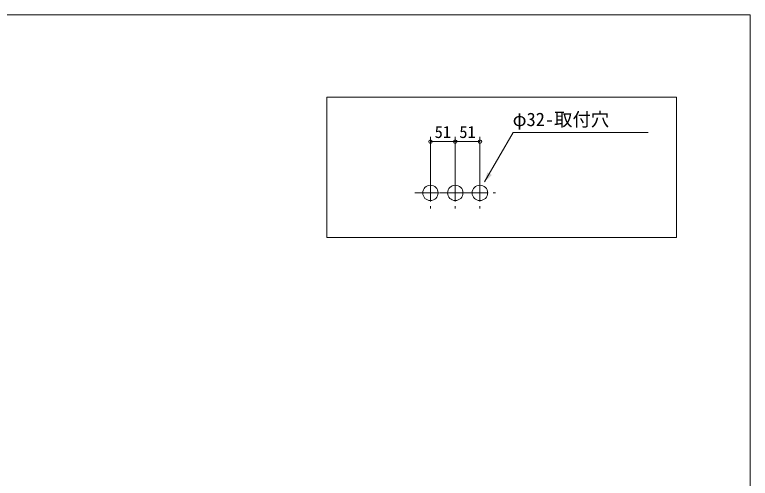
# Model space of a CAD drawing. Units: millimetres, scale not verified. Extents: x -1392 to 1350, y -947 to 991.
# Drawn here: x -170 to 1350, y 32 to 991 of the extents above; entities that cross this region are included whole.
import ezdxf
from ezdxf.enums import TextEntityAlignment as Align

# ---------------------------------------------------------------- set-up
doc = ezdxf.new("R2010")
doc.units = ezdxf.units.MM
doc.header["$LTSCALE"] = 10
doc.linetypes.add('CHAIN1', pattern=[8, 5, -1, 1, -1])
for name, color, linetype, lineweight in [('0-0_0', 7, 'Continuous', 5), ('0-1____', 7, 'Continuous', 18), ('F-0', 7, 'Continuous', 5)]:
    doc.layers.add(name, color=color, linetype=linetype, lineweight=lineweight)
doc.styles.add('ＭＳ ゴシック', font='')
doc.styles.get('ＭＳ ゴシック').set_extended_font_data('MS Gothic')

msp = doc.modelspace()

# ---------------------------------------------------------------- linework, layer by layer
at = {"layer": '0-0_0'}
for p, q in [((860.03, 747.24), (801.14, 645.24)), ((1138.82, 747.24), (860.03, 747.24)), ((689.41, 654.98), (689.41, 738.67)), ((740.41, 654.98), (740.41, 738.67)), ((791.41, 654.98), (791.41, 738.67)), ((689.41, 728.67), (740.41, 728.67)), ((791.41, 728.67), (740.41, 728.67))]:
    msp.add_line(p, q, dxfattribs=at)
at = {"layer": '0-0_0', "linetype": 'CHAIN1', "lineweight": 18}
for p, q in [((689.41, 654.98), (689.41, 590.21)), ((740.41, 654.98), (740.41, 590.21)), ((791.41, 654.98), (791.41, 590.21)), ((656.81, 622.8), (721.58, 622.8)), ((708.24, 622.8), (773, 622.8)), ((758.81, 622.8), (824, 622.8))]:
    msp.add_line(p, q, dxfattribs=at)
at = {"layer": '0-0_0'}
msp.add_lwpolyline([(474.94, 820.73), (1197.93, 820.73), (1197.93, 530.73), (474.94, 530.73)], close=True, dxfattribs=at)
for centre in [(689.41, 728.67), (740.41, 728.67), (791.41, 728.67)]:
    msp.add_circle(centre, 3.75, dxfattribs=at)
msp.add_solid([(801.14, 645.24), (806.85, 665.14), (816.04, 659.62)], dxfattribs=at)
at = {"layer": '0-1____'}
for p, q in [((689.41, 612.64), (689.41, 611.38)), ((689.41, 608.41), (689.41, 607.14))]:
    msp.add_line(p, q, dxfattribs=at)
for centre in [(689.2, 622.59), (740.62, 622.59)]:
    msp.add_circle(centre, 15.88, dxfattribs=at)
msp.add_ellipse((791.41, 622.59), major_axis=(16.09, 0), ratio=0.986829, dxfattribs=at)
at = {"layer": 'F-0'}
msp.add_lwpolyline([(-1391.5, 991.14), (1350.16, 991.14), (1350.16, -947.41), (-1391.5, -947.41)], close=True, dxfattribs=at)

# ---------------------------------------------------------------- texts
at = {"layer": '0-0_0', "style": 'ＭＳ ゴシック'}
for s, height, p in [('φ32-取付穴', 27.86, (859.08, 752.39)), ('51', 24.89, (697.93, 728.67)), ('51', 24.89, (748.93, 728.67))]:
    msp.add_text(s, height=height, dxfattribs=at).set_placement(p, align=Align.BOTTOM_LEFT)

doc.saveas('drawing.dxf')
